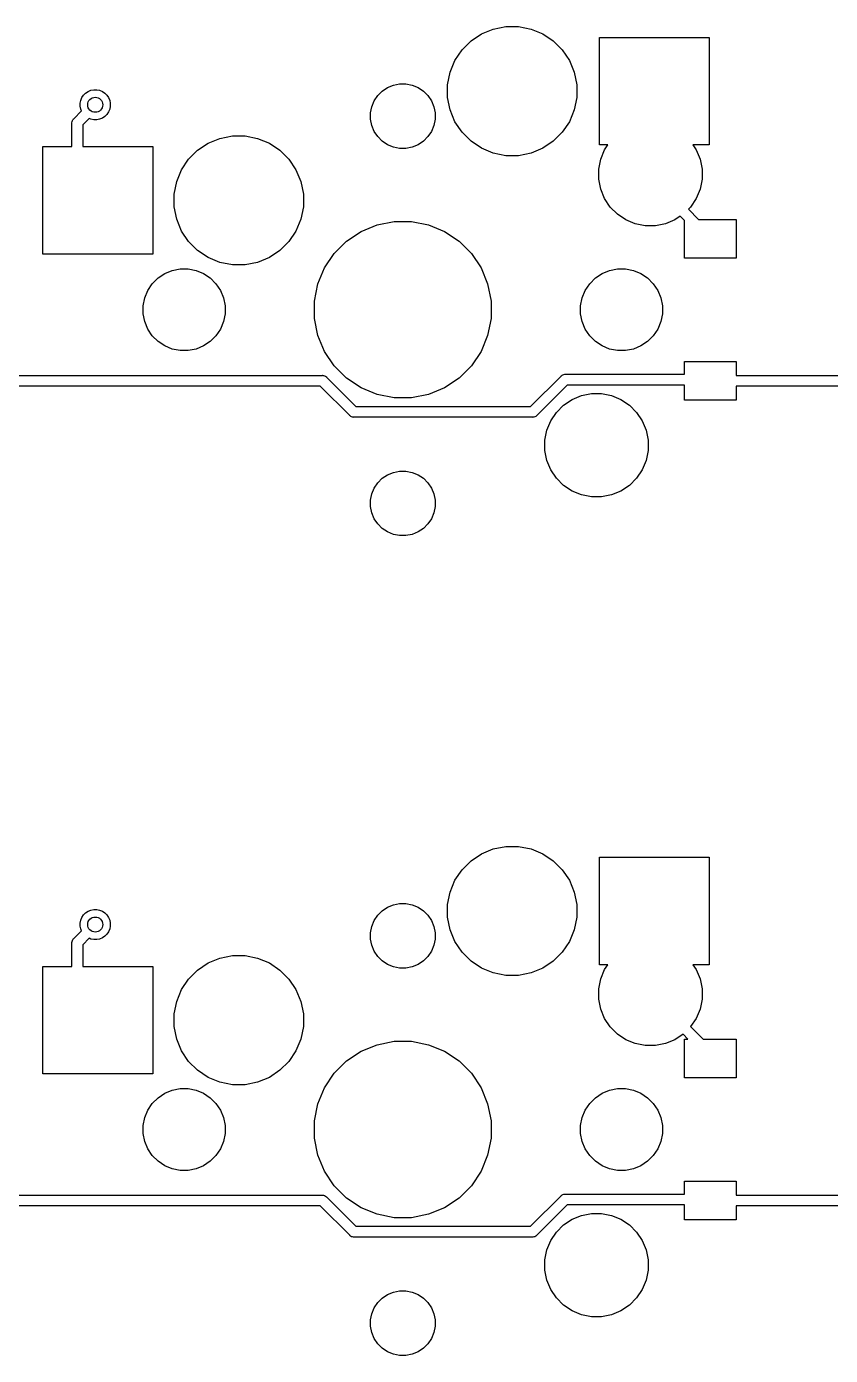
# Model space of a CAD drawing. Extents: x 109 to 185, y -151 to -34.
# Drawn here: x 127.79 to 146.46, y -106.85 to -75.97 of the extents above; entities that cross this region are included whole.
import ezdxf

# ---------------------------------------------------------------- set-up
doc = ezdxf.new("R2010")
doc.units = 0
doc.layers.add('BLACK', color=7, linetype='CONTINUOUS')

msp = doc.modelspace()

# ---------------------------------------------------------------- linework, layer by layer
at = {"layer": 'BLACK', "linetype": 'CONTINUOUS'}
for p, q in [((138.109, -76.3049), (138.354, -76.1407)), ((138.354, -76.1407), (138.627, -76.0276)), ((138.627, -76.0276), (138.917, -75.97)), ((138.917, -75.97), (139.213, -75.97)), ((139.213, -75.97), (139.503, -76.0276)), ((139.503, -76.0276), (139.776, -76.1407)), ((139.776, -76.1407), (140.021, -76.3049)), ((141.092, -78.72), (141.092, -76.22)), ((141.092, -76.22), (143.642, -76.22)), ((143.642, -76.22), (143.642, -78.72)), ((137.736, -76.7595), (137.9, -76.5138)), ((137.9, -76.5138), (138.109, -76.3049)), ((140.021, -76.3049), (140.23, -76.5138)), ((140.23, -76.5138), (140.394, -76.7595)), ((137.623, -77.0325), (137.736, -76.7595)), ((140.394, -76.7595), (140.507, -77.0325)), ((137.565, -77.3223), (137.623, -77.0325)), ((140.507, -77.0325), (140.565, -77.3223)), ((129.158, -77.5156), (129.215, -77.4773)), ((129.215, -77.4773), (129.279, -77.4509)), ((129.279, -77.4509), (129.347, -77.4375)), ((129.347, -77.4375), (129.416, -77.4375)), ((129.416, -77.4375), (129.483, -77.4509)), ((129.483, -77.4509), (129.547, -77.4773)), ((129.547, -77.4773), (129.604, -77.5156)), ((135.942, -77.5719), (136.047, -77.4674)), ((136.047, -77.4674), (136.17, -77.3854)), ((136.17, -77.3854), (136.306, -77.3288)), ((136.306, -77.3288), (136.451, -77.3)), ((136.451, -77.3), (136.599, -77.3)), ((136.599, -77.3), (136.744, -77.3288)), ((136.744, -77.3288), (136.88, -77.3854)), ((136.88, -77.3854), (137.003, -77.4674)), ((137.003, -77.4674), (137.108, -77.5719)), ((137.565, -77.6177), (137.565, -77.3223)), ((140.565, -77.3223), (140.565, -77.6177)), ((129.031, -77.753), (129.045, -77.6854)), ((129.031, -77.822), (129.031, -77.753)), ((129.045, -77.6854), (129.071, -77.6217)), ((129.071, -77.6217), (129.109, -77.5644)), ((129.109, -77.5644), (129.158, -77.5156)), ((129.604, -77.5156), (129.653, -77.5644)), ((129.653, -77.5644), (129.691, -77.6217)), ((129.691, -77.6217), (129.718, -77.6854)), ((129.718, -77.6854), (129.731, -77.753)), ((129.731, -77.753), (129.731, -77.822)), ((135.804, -77.8312), (135.86, -77.6947)), ((135.86, -77.6947), (135.942, -77.5719)), ((137.108, -77.5719), (137.19, -77.6947)), ((137.19, -77.6947), (137.246, -77.8312)), ((137.623, -77.9075), (137.565, -77.6177)), ((140.565, -77.6177), (140.507, -77.9075)), ((128.861, -78.134), (128.872, -78.1197)), ((128.872, -78.1197), (128.876, -78.1149)), ((128.872, -78.1197), (128.872, -78.1197)), ((128.876, -78.1149), (128.881, -78.111)), ((128.881, -78.111), (129.062, -77.9304)), ((129.045, -77.8896), (129.031, -77.822)), ((129.062, -77.9304), (129.045, -77.8896)), ((129.238, -78.1072), (129.09, -78.2555)), ((129.279, -78.124), (129.238, -78.1072)), ((129.347, -78.1375), (129.279, -78.124)), ((129.483, -78.124), (129.416, -78.1375)), ((129.547, -78.0977), (129.483, -78.124)), ((129.604, -78.0594), (129.547, -78.0977)), ((129.653, -78.0106), (129.604, -78.0594)), ((129.691, -77.9533), (129.653, -78.0106)), ((129.718, -77.8896), (129.691, -77.9533)), ((129.731, -77.822), (129.718, -77.8896)), ((135.775, -77.9761), (135.804, -77.8312)), ((135.775, -78.1239), (135.775, -77.9761)), ((135.804, -78.2688), (135.775, -78.1239)), ((137.246, -77.8312), (137.275, -77.9761)), ((137.275, -78.1239), (137.246, -78.2688)), ((137.275, -77.9761), (137.275, -78.1239)), ((137.736, -78.1805), (137.623, -77.9075)), ((140.507, -77.9075), (140.394, -78.1805)), ((128.839, -78.2037), (128.842, -78.1792)), ((128.84, -78.2099), (128.839, -78.2037)), ((128.84, -78.76), (128.84, -78.2099)), ((128.842, -78.1792), (128.849, -78.1557)), ((128.849, -78.1557), (128.861, -78.134)), ((129.09, -78.2555), (129.09, -78.76)), ((129.416, -78.1375), (129.347, -78.1375)), ((135.86, -78.4053), (135.804, -78.2688)), ((135.942, -78.5281), (135.86, -78.4053)), ((137.19, -78.4053), (137.108, -78.5281)), ((137.246, -78.2688), (137.19, -78.4053)), ((137.9, -78.4262), (137.736, -78.1805)), ((138.109, -78.6351), (137.9, -78.4262)), ((140.23, -78.4262), (140.021, -78.6351)), ((140.394, -78.1805), (140.23, -78.4262)), ((131.759, -78.8449), (132.004, -78.6807)), ((132.004, -78.6807), (132.277, -78.5676)), ((132.277, -78.5676), (132.567, -78.51)), ((132.567, -78.51), (132.863, -78.51)), ((132.863, -78.51), (133.153, -78.5676)), ((133.153, -78.5676), (133.426, -78.6807)), ((133.426, -78.6807), (133.671, -78.8449)), ((136.047, -78.6326), (135.942, -78.5281)), ((136.17, -78.7146), (136.047, -78.6326)), ((136.306, -78.7712), (136.17, -78.7146)), ((136.88, -78.7146), (136.744, -78.7712)), ((137.003, -78.6326), (136.88, -78.7146)), ((137.108, -78.5281), (137.003, -78.6326)), ((138.354, -78.7993), (138.109, -78.6351)), ((140.021, -78.6351), (139.776, -78.7993)), ((141.286, -78.72), (141.092, -78.72)), ((141.212, -78.8316), (141.286, -78.72)), ((143.642, -78.72), (143.264, -78.72)), ((143.264, -78.72), (143.338, -78.8316)), ((128.165, -81.26), (128.165, -78.76)), ((128.165, -78.76), (128.84, -78.76)), ((129.09, -78.76), (130.715, -78.76)), ((130.715, -78.76), (130.715, -81.26)), ((131.55, -79.0538), (131.759, -78.8449)), ((133.671, -78.8449), (133.88, -79.0538)), ((136.451, -78.8), (136.306, -78.7712)), ((136.599, -78.8), (136.451, -78.8)), ((136.744, -78.7712), (136.599, -78.8)), ((138.627, -78.9124), (138.354, -78.7993)), ((138.917, -78.97), (138.627, -78.9124)), ((139.213, -78.97), (138.917, -78.97)), ((139.503, -78.9124), (139.213, -78.97)), ((139.776, -78.7993), (139.503, -78.9124)), ((141.075, -79.2818), (141.121, -79.05)), ((141.121, -79.05), (141.212, -78.8316)), ((143.338, -78.8316), (143.429, -79.05)), ((143.429, -79.05), (143.475, -79.2818)), ((131.273, -79.5725), (131.386, -79.2995)), ((131.386, -79.2995), (131.55, -79.0538)), ((133.88, -79.0538), (134.044, -79.2995)), ((134.044, -79.2995), (134.157, -79.5725)), ((141.075, -79.5182), (141.075, -79.2818)), ((143.475, -79.2818), (143.475, -79.5182)), ((131.215, -79.8623), (131.273, -79.5725)), ((134.157, -79.5725), (134.215, -79.8623)), ((141.121, -79.75), (141.075, -79.5182)), ((143.475, -79.5182), (143.429, -79.75)), ((131.215, -80.1577), (131.215, -79.8623)), ((134.215, -79.8623), (134.215, -80.1577)), ((141.212, -79.9684), (141.121, -79.75)), ((141.343, -80.165), (141.212, -79.9684)), ((143.338, -79.9684), (143.207, -80.165)), ((143.429, -79.75), (143.338, -79.9684)), ((131.273, -80.4475), (131.215, -80.1577)), ((134.215, -80.1577), (134.157, -80.4475)), ((141.51, -80.3321), (141.343, -80.165)), ((143.207, -80.165), (143.159, -80.2133)), ((143.159, -80.2133), (143.396, -80.45)), ((131.386, -80.7205), (131.273, -80.4475)), ((134.157, -80.4475), (134.044, -80.7205)), ((135.554, -80.7333), (135.927, -80.5788)), ((135.927, -80.5788), (136.323, -80.5)), ((136.323, -80.5), (136.727, -80.5)), ((136.727, -80.5), (137.123, -80.5788)), ((137.123, -80.5788), (137.496, -80.7333)), ((141.707, -80.4634), (141.51, -80.3321)), ((141.925, -80.5539), (141.707, -80.4634)), ((142.157, -80.6), (141.925, -80.5539)), ((142.625, -80.5539), (142.393, -80.6)), ((142.843, -80.4634), (142.625, -80.5539)), ((142.97, -80.3785), (142.843, -80.4634)), ((143.069, -80.4768), (142.97, -80.3785)), ((143.069, -81.35), (143.069, -80.4768)), ((143.396, -80.45), (144.269, -80.45)), ((144.269, -80.45), (144.269, -81.35)), ((131.55, -80.9662), (131.386, -80.7205)), ((134.044, -80.7205), (133.88, -80.9662)), ((135.218, -80.9577), (135.554, -80.7333)), ((137.496, -80.7333), (137.832, -80.9577)), ((142.393, -80.6), (142.157, -80.6)), ((131.759, -81.1751), (131.55, -80.9662)), ((132.004, -81.3393), (131.759, -81.1751)), ((133.671, -81.1751), (133.426, -81.3393)), ((133.88, -80.9662), (133.671, -81.1751)), ((134.933, -81.2432), (135.218, -80.9577)), ((137.832, -80.9577), (138.117, -81.2432)), ((130.715, -81.26), (128.165, -81.26)), ((132.277, -81.4524), (132.004, -81.3393)), ((132.567, -81.51), (132.277, -81.4524)), ((132.863, -81.51), (132.567, -81.51)), ((133.153, -81.4524), (132.863, -81.51)), ((133.426, -81.3393), (133.153, -81.4524)), ((134.708, -81.579), (134.933, -81.2432)), ((138.117, -81.2432), (138.342, -81.579)), ((144.269, -81.35), (143.069, -81.35)), ((130.707, -81.9444), (130.839, -81.8121)), ((130.839, -81.8121), (130.995, -81.7081)), ((130.995, -81.7081), (131.168, -81.6365)), ((131.168, -81.6365), (131.351, -81.6)), ((131.351, -81.6), (131.539, -81.6)), ((131.539, -81.6), (131.722, -81.6365)), ((131.722, -81.6365), (131.895, -81.7081)), ((131.895, -81.7081), (132.051, -81.8121)), ((132.051, -81.8121), (132.183, -81.9444)), ((134.554, -81.952), (134.708, -81.579)), ((138.342, -81.579), (138.496, -81.952)), ((140.867, -81.9444), (140.999, -81.8121)), ((140.999, -81.8121), (141.155, -81.7081)), ((141.155, -81.7081), (141.328, -81.6365)), ((141.328, -81.6365), (141.511, -81.6)), ((141.511, -81.6), (141.699, -81.6)), ((141.699, -81.6), (141.882, -81.6365)), ((141.882, -81.6365), (142.055, -81.7081)), ((142.055, -81.7081), (142.211, -81.8121)), ((142.211, -81.8121), (142.343, -81.9444)), ((130.532, -82.2729), (130.603, -82.1)), ((130.603, -82.1), (130.707, -81.9444)), ((132.183, -81.9444), (132.287, -82.1)), ((132.287, -82.1), (132.358, -82.2729)), ((134.475, -82.3481), (134.554, -81.952)), ((138.496, -81.952), (138.575, -82.3481)), ((140.692, -82.2729), (140.763, -82.1)), ((140.763, -82.1), (140.867, -81.9444)), ((142.343, -81.9444), (142.447, -82.1)), ((142.447, -82.1), (142.518, -82.2729)), ((130.495, -82.4564), (130.532, -82.2729)), ((132.358, -82.2729), (132.395, -82.4564)), ((134.475, -82.7519), (134.475, -82.3481)), ((138.575, -82.3481), (138.575, -82.7519)), ((140.655, -82.4564), (140.692, -82.2729)), ((142.518, -82.2729), (142.555, -82.4564)), ((130.495, -82.6436), (130.495, -82.4564)), ((130.532, -82.8271), (130.495, -82.6436)), ((132.395, -82.6436), (132.358, -82.8271)), ((132.395, -82.4564), (132.395, -82.6436)), ((134.554, -83.148), (134.475, -82.7519)), ((138.575, -82.7519), (138.496, -83.148)), ((140.655, -82.6436), (140.655, -82.4564)), ((140.692, -82.8271), (140.655, -82.6436)), ((142.555, -82.6436), (142.518, -82.8271)), ((142.555, -82.4564), (142.555, -82.6436)), ((130.603, -83), (130.532, -82.8271)), ((130.707, -83.1556), (130.603, -83)), ((132.287, -83), (132.183, -83.1556)), ((132.358, -82.8271), (132.287, -83)), ((140.763, -83), (140.692, -82.8271)), ((140.867, -83.1556), (140.763, -83)), ((142.447, -83), (142.343, -83.1556)), ((142.518, -82.8271), (142.447, -83)), ((130.839, -83.2879), (130.707, -83.1556)), ((130.995, -83.3919), (130.839, -83.2879)), ((132.051, -83.2879), (131.895, -83.3919)), ((132.183, -83.1556), (132.051, -83.2879)), ((134.708, -83.521), (134.554, -83.148)), ((138.496, -83.148), (138.342, -83.521)), ((140.999, -83.2879), (140.867, -83.1556)), ((141.155, -83.3919), (140.999, -83.2879)), ((142.211, -83.2879), (142.055, -83.3919)), ((142.343, -83.1556), (142.211, -83.2879)), ((131.168, -83.4635), (130.995, -83.3919)), ((131.351, -83.5), (131.168, -83.4635)), ((131.539, -83.5), (131.351, -83.5)), ((131.722, -83.4635), (131.539, -83.5)), ((131.895, -83.3919), (131.722, -83.4635)), ((134.933, -83.8568), (134.708, -83.521)), ((138.342, -83.521), (138.117, -83.8568)), ((141.328, -83.4635), (141.155, -83.3919)), ((141.511, -83.5), (141.328, -83.4635)), ((141.699, -83.5), (141.511, -83.5)), ((141.882, -83.4635), (141.699, -83.5)), ((142.055, -83.3919), (141.882, -83.4635)), ((135.218, -84.1423), (134.933, -83.8568)), ((138.117, -83.8568), (137.832, -84.1423)), ((143.069, -84.05), (143.069, -83.75)), ((143.069, -83.75), (144.269, -83.75)), ((144.269, -83.75), (144.269, -84.075)), ((125.219, -84.075), (134.654, -84.075)), ((134.654, -84.075), (134.66, -84.0744)), ((134.66, -84.0744), (134.666, -84.075)), ((134.666, -84.075), (134.666, -84.075)), ((134.666, -84.075), (134.685, -84.0768)), ((134.685, -84.0768), (134.708, -84.084)), ((134.708, -84.084), (134.73, -84.0956)), ((134.73, -84.0956), (134.749, -84.1112)), ((134.749, -84.1112), (134.753, -84.116)), ((134.753, -84.116), (135.437, -84.8)), ((135.554, -84.3667), (135.218, -84.1423)), ((137.832, -84.1423), (137.496, -84.3667)), ((139.491, -84.8), (140.2, -84.0909)), ((140.345, -84.3), (139.636, -85.009)), ((140.2, -84.0909), (140.204, -84.0862)), ((140.204, -84.0862), (140.209, -84.0823)), ((140.209, -84.0823), (140.223, -84.0706)), ((140.223, -84.0706), (140.245, -84.059)), ((140.245, -84.059), (140.268, -84.0518)), ((140.268, -84.0518), (140.287, -84.05)), ((140.287, -84.05), (140.293, -84.0494)), ((140.287, -84.05), (140.287, -84.05)), ((140.293, -84.0494), (140.299, -84.05)), ((140.299, -84.05), (143.069, -84.05)), ((143.069, -84.3), (140.345, -84.3)), ((143.069, -84.65), (143.069, -84.3)), ((144.269, -84.075), (153.704, -84.075)), ((134.608, -84.325), (125.219, -84.325)), ((135.292, -85.0091), (134.608, -84.325)), ((135.927, -84.5212), (135.554, -84.3667)), ((136.323, -84.6), (135.927, -84.5212)), ((136.727, -84.6), (136.323, -84.6)), ((137.123, -84.5212), (136.727, -84.6)), ((137.496, -84.3667), (137.123, -84.5212)), ((140.457, -84.6366), (140.675, -84.5461)), ((140.675, -84.5461), (140.907, -84.5)), ((140.907, -84.5), (141.143, -84.5)), ((141.143, -84.5), (141.375, -84.5461)), ((141.375, -84.5461), (141.593, -84.6366)), ((153.658, -84.325), (144.269, -84.325)), ((144.269, -84.325), (144.269, -84.65)), ((135.437, -84.8), (139.491, -84.8)), ((140.093, -84.935), (140.26, -84.7679)), ((140.26, -84.7679), (140.457, -84.6366)), ((141.593, -84.6366), (141.79, -84.7679)), ((141.79, -84.7679), (141.957, -84.935)), ((144.269, -84.65), (143.069, -84.65)), ((135.296, -85.0138), (135.292, -85.0091)), ((135.301, -85.0177), (135.296, -85.0138)), ((135.312, -85.0265), (135.301, -85.0177)), ((135.301, -85.0177), (135.301, -85.0177)), ((135.315, -85.0294), (135.312, -85.0265)), ((135.337, -85.041), (135.315, -85.0294)), ((135.36, -85.0482), (135.337, -85.041)), ((135.379, -85.05), (135.36, -85.0482)), ((135.385, -85.0506), (135.379, -85.05)), ((135.379, -85.05), (135.379, -85.05)), ((135.391, -85.05), (135.385, -85.0506)), ((139.537, -85.05), (135.391, -85.05)), ((139.543, -85.0506), (139.537, -85.05)), ((139.549, -85.05), (139.543, -85.0506)), ((139.568, -85.0482), (139.549, -85.05)), ((139.549, -85.05), (139.549, -85.05)), ((139.591, -85.041), (139.568, -85.0482)), ((139.613, -85.0294), (139.591, -85.041)), ((139.632, -85.0138), (139.613, -85.0294)), ((139.636, -85.009), (139.632, -85.0138)), ((139.871, -85.35), (139.962, -85.1316)), ((139.962, -85.1316), (140.093, -84.935)), ((141.957, -84.935), (142.088, -85.1316)), ((142.088, -85.1316), (142.179, -85.35)), ((139.825, -85.5818), (139.871, -85.35)), ((142.179, -85.35), (142.225, -85.5818)), ((139.825, -85.8182), (139.825, -85.5818)), ((139.871, -86.05), (139.825, -85.8182)), ((142.225, -85.8182), (142.179, -86.05)), ((142.225, -85.5818), (142.225, -85.8182)), ((139.962, -86.2684), (139.871, -86.05)), ((142.179, -86.05), (142.088, -86.2684)), ((136.047, -86.4674), (136.17, -86.3854)), ((136.17, -86.3854), (136.306, -86.3288)), ((136.306, -86.3288), (136.451, -86.3)), ((136.451, -86.3), (136.599, -86.3)), ((136.599, -86.3), (136.744, -86.3288)), ((136.744, -86.3288), (136.88, -86.3854)), ((136.88, -86.3854), (137.003, -86.4674)), ((140.093, -86.465), (139.962, -86.2684)), ((142.088, -86.2684), (141.957, -86.465)), ((135.804, -86.8312), (135.86, -86.6947)), ((135.86, -86.6947), (135.942, -86.5719)), ((135.942, -86.5719), (136.047, -86.4674)), ((137.003, -86.4674), (137.108, -86.5719)), ((137.108, -86.5719), (137.19, -86.6947)), ((137.19, -86.6947), (137.246, -86.8312)), ((140.26, -86.6321), (140.093, -86.465)), ((140.457, -86.7634), (140.26, -86.6321)), ((140.675, -86.8539), (140.457, -86.7634)), ((141.593, -86.7634), (141.375, -86.8539)), ((141.79, -86.6321), (141.593, -86.7634)), ((141.957, -86.465), (141.79, -86.6321)), ((135.775, -86.9761), (135.804, -86.8312)), ((135.775, -87.1239), (135.775, -86.9761)), ((137.246, -86.8312), (137.275, -86.9761)), ((137.275, -86.9761), (137.275, -87.1239)), ((140.907, -86.9), (140.675, -86.8539)), ((141.143, -86.9), (140.907, -86.9)), ((141.375, -86.8539), (141.143, -86.9)), ((135.804, -87.2688), (135.775, -87.1239)), ((135.86, -87.4053), (135.804, -87.2688)), ((137.246, -87.2688), (137.19, -87.4053)), ((137.275, -87.1239), (137.246, -87.2688)), ((135.942, -87.5281), (135.86, -87.4053)), ((136.047, -87.6326), (135.942, -87.5281)), ((136.17, -87.7146), (136.047, -87.6326)), ((137.003, -87.6326), (136.88, -87.7146)), ((137.108, -87.5281), (137.003, -87.6326)), ((137.19, -87.4053), (137.108, -87.5281)), ((136.306, -87.7712), (136.17, -87.7146)), ((136.451, -87.8), (136.306, -87.7712)), ((136.599, -87.8), (136.451, -87.8)), ((136.744, -87.7712), (136.599, -87.8)), ((136.88, -87.7146), (136.744, -87.7712)), ((138.354, -95.1907), (138.627, -95.0776)), ((138.627, -95.0776), (138.917, -95.02)), ((138.917, -95.02), (139.213, -95.02)), ((139.213, -95.02), (139.503, -95.0776)), ((139.503, -95.0776), (139.776, -95.1907)), ((137.9, -95.5638), (138.109, -95.3549)), ((138.109, -95.3549), (138.354, -95.1907)), ((139.776, -95.1907), (140.021, -95.3549)), ((140.021, -95.3549), (140.23, -95.5638)), ((141.092, -97.77), (141.092, -95.27)), ((141.092, -95.27), (143.642, -95.27)), ((143.642, -95.27), (143.642, -97.77)), ((137.736, -95.8095), (137.9, -95.5638)), ((140.23, -95.5638), (140.394, -95.8095)), ((137.623, -96.0825), (137.736, -95.8095)), ((140.394, -95.8095), (140.507, -96.0825)), ((137.565, -96.3723), (137.623, -96.0825)), ((140.507, -96.0825), (140.565, -96.3723)), ((129.071, -96.6717), (129.109, -96.6144)), ((129.109, -96.6144), (129.158, -96.5656)), ((129.158, -96.5656), (129.215, -96.5273)), ((129.215, -96.5273), (129.279, -96.5009)), ((129.279, -96.5009), (129.347, -96.4875)), ((129.347, -96.4875), (129.416, -96.4875)), ((129.416, -96.4875), (129.483, -96.5009)), ((129.483, -96.5009), (129.547, -96.5273)), ((129.547, -96.5273), (129.604, -96.5656)), ((129.604, -96.5656), (129.653, -96.6144)), ((129.653, -96.6144), (129.691, -96.6717)), ((135.86, -96.7447), (135.942, -96.6219)), ((135.942, -96.6219), (136.047, -96.5174)), ((136.047, -96.5174), (136.17, -96.4354)), ((136.17, -96.4354), (136.306, -96.3788)), ((136.306, -96.3788), (136.451, -96.35)), ((136.451, -96.35), (136.599, -96.35)), ((136.599, -96.35), (136.744, -96.3788)), ((136.744, -96.3788), (136.88, -96.4354)), ((136.88, -96.4354), (137.003, -96.5174)), ((137.003, -96.5174), (137.108, -96.6219)), ((137.108, -96.6219), (137.19, -96.7447)), ((137.565, -96.6677), (137.565, -96.3723)), ((140.565, -96.3723), (140.565, -96.6677)), ((129.031, -96.803), (129.045, -96.7354)), ((129.031, -96.872), (129.031, -96.803)), ((129.045, -96.9396), (129.031, -96.872)), ((129.045, -96.7354), (129.071, -96.6717)), ((129.062, -96.9804), (129.045, -96.9396)), ((129.691, -96.6717), (129.718, -96.7354)), ((129.718, -96.9396), (129.691, -97.0033)), ((129.718, -96.7354), (129.731, -96.803)), ((129.731, -96.872), (129.718, -96.9396)), ((129.731, -96.803), (129.731, -96.872)), ((135.775, -97.0261), (135.804, -96.8812)), ((135.804, -96.8812), (135.86, -96.7447)), ((137.19, -96.7447), (137.246, -96.8812)), ((137.246, -96.8812), (137.275, -97.0261)), ((137.623, -96.9575), (137.565, -96.6677)), ((137.736, -97.2305), (137.623, -96.9575)), ((140.507, -96.9575), (140.394, -97.2305)), ((140.565, -96.6677), (140.507, -96.9575)), ((128.839, -97.2537), (128.842, -97.2292)), ((128.84, -97.2599), (128.839, -97.2537)), ((128.84, -97.81), (128.84, -97.2599)), ((128.842, -97.2292), (128.849, -97.2057)), ((128.849, -97.2057), (128.861, -97.184)), ((128.861, -97.184), (128.872, -97.1697)), ((128.872, -97.1697), (128.876, -97.1649)), ((128.872, -97.1697), (128.872, -97.1697)), ((128.876, -97.1649), (128.881, -97.161)), ((128.881, -97.161), (129.062, -96.9804)), ((129.238, -97.1572), (129.09, -97.3055)), ((129.279, -97.174), (129.238, -97.1572)), ((129.347, -97.1875), (129.279, -97.174)), ((129.416, -97.1875), (129.347, -97.1875)), ((129.483, -97.174), (129.416, -97.1875)), ((129.547, -97.1477), (129.483, -97.174)), ((129.604, -97.1094), (129.547, -97.1477)), ((129.653, -97.0606), (129.604, -97.1094)), ((129.691, -97.0033), (129.653, -97.0606)), ((135.775, -97.1739), (135.775, -97.0261)), ((135.804, -97.3188), (135.775, -97.1739)), ((137.275, -97.1739), (137.246, -97.3188)), ((137.275, -97.0261), (137.275, -97.1739)), ((137.9, -97.4762), (137.736, -97.2305)), ((140.394, -97.2305), (140.23, -97.4762)), ((129.09, -97.3055), (129.09, -97.81)), ((132.277, -97.6176), (132.567, -97.56)), ((132.567, -97.56), (132.863, -97.56)), ((132.863, -97.56), (133.153, -97.6176)), ((135.86, -97.4553), (135.804, -97.3188)), ((135.942, -97.5781), (135.86, -97.4553)), ((136.047, -97.6826), (135.942, -97.5781)), ((137.108, -97.5781), (137.003, -97.6826)), ((137.19, -97.4553), (137.108, -97.5781)), ((137.246, -97.3188), (137.19, -97.4553)), ((138.109, -97.6851), (137.9, -97.4762)), ((140.23, -97.4762), (140.021, -97.6851)), ((128.165, -100.31), (128.165, -97.81)), ((128.165, -97.81), (128.84, -97.81)), ((129.09, -97.81), (130.715, -97.81)), ((130.715, -97.81), (130.715, -100.31)), ((131.759, -97.8949), (132.004, -97.7307)), ((132.004, -97.7307), (132.277, -97.6176)), ((133.153, -97.6176), (133.426, -97.7307)), ((133.426, -97.7307), (133.671, -97.8949)), ((136.17, -97.7646), (136.047, -97.6826)), ((136.306, -97.8212), (136.17, -97.7646)), ((136.451, -97.85), (136.306, -97.8212)), ((136.599, -97.85), (136.451, -97.85)), ((136.744, -97.8212), (136.599, -97.85)), ((136.88, -97.7646), (136.744, -97.8212)), ((137.003, -97.6826), (136.88, -97.7646)), ((138.354, -97.8493), (138.109, -97.6851)), ((138.627, -97.9624), (138.354, -97.8493)), ((139.776, -97.8493), (139.503, -97.9624)), ((140.021, -97.6851), (139.776, -97.8493)), ((141.286, -97.77), (141.092, -97.77)), ((141.121, -98.1), (141.212, -97.8816)), ((141.212, -97.8816), (141.286, -97.77)), ((143.642, -97.77), (143.264, -97.77)), ((143.264, -97.77), (143.338, -97.8816)), ((143.338, -97.8816), (143.429, -98.1)), ((131.386, -98.3495), (131.55, -98.1038)), ((131.55, -98.1038), (131.759, -97.8949)), ((133.671, -97.8949), (133.88, -98.1038)), ((133.88, -98.1038), (134.044, -98.3495)), ((138.917, -98.02), (138.627, -97.9624)), ((139.213, -98.02), (138.917, -98.02)), ((139.503, -97.9624), (139.213, -98.02)), ((141.075, -98.3318), (141.121, -98.1)), ((143.429, -98.1), (143.475, -98.3318)), ((131.273, -98.6225), (131.386, -98.3495)), ((134.044, -98.3495), (134.157, -98.6225)), ((141.075, -98.5682), (141.075, -98.3318)), ((143.475, -98.3318), (143.475, -98.5682)), ((131.215, -98.9123), (131.273, -98.6225)), ((134.157, -98.6225), (134.215, -98.9123)), ((141.121, -98.8), (141.075, -98.5682)), ((141.212, -99.0184), (141.121, -98.8)), ((143.429, -98.8), (143.338, -99.0184)), ((143.475, -98.5682), (143.429, -98.8)), ((131.215, -99.2077), (131.215, -98.9123)), ((134.215, -98.9123), (134.215, -99.2077)), ((141.343, -99.215), (141.212, -99.0184)), ((143.338, -99.0184), (143.211, -99.2092)), ((131.273, -99.4975), (131.215, -99.2077)), ((134.215, -99.2077), (134.157, -99.4975)), ((141.51, -99.3821), (141.343, -99.215)), ((141.707, -99.5134), (141.51, -99.3821)), ((143.034, -99.386), (142.843, -99.5134)), ((143.148, -99.5), (143.034, -99.386)), ((143.211, -99.2092), (143.502, -99.5)), ((131.386, -99.7705), (131.273, -99.4975)), ((134.157, -99.4975), (134.044, -99.7705)), ((135.554, -99.7833), (135.927, -99.6288)), ((135.927, -99.6288), (136.323, -99.55)), ((136.323, -99.55), (136.727, -99.55)), ((136.727, -99.55), (137.123, -99.6288)), ((137.123, -99.6288), (137.496, -99.7833)), ((141.925, -99.6039), (141.707, -99.5134)), ((142.157, -99.65), (141.925, -99.6039)), ((142.393, -99.65), (142.157, -99.65)), ((142.625, -99.6039), (142.393, -99.65)), ((142.843, -99.5134), (142.625, -99.6039)), ((143.069, -100.4), (143.069, -99.5)), ((143.069, -99.5), (143.148, -99.5)), ((143.502, -99.5), (144.269, -99.5)), ((144.269, -99.5), (144.269, -100.4)), ((131.55, -100.016), (131.386, -99.7705)), ((131.759, -100.225), (131.55, -100.016)), ((133.88, -100.016), (133.671, -100.225)), ((134.044, -99.7705), (133.88, -100.016)), ((134.933, -100.293), (135.218, -100.008)), ((135.218, -100.008), (135.554, -99.7833)), ((137.496, -99.7833), (137.832, -100.008)), ((137.832, -100.008), (138.117, -100.293)), ((130.715, -100.31), (128.165, -100.31)), ((132.004, -100.389), (131.759, -100.225)), ((133.671, -100.225), (133.426, -100.389)), ((134.708, -100.629), (134.933, -100.293)), ((138.117, -100.293), (138.342, -100.629)), ((131.168, -100.687), (131.351, -100.65)), ((131.351, -100.65), (131.539, -100.65)), ((131.539, -100.65), (131.722, -100.687)), ((132.277, -100.502), (132.004, -100.389)), ((132.567, -100.56), (132.277, -100.502)), ((132.863, -100.56), (132.567, -100.56)), ((133.153, -100.502), (132.863, -100.56)), ((133.426, -100.389), (133.153, -100.502)), ((134.554, -101.002), (134.708, -100.629)), ((138.342, -100.629), (138.496, -101.002)), ((141.328, -100.687), (141.511, -100.65)), ((141.511, -100.65), (141.699, -100.65)), ((141.699, -100.65), (141.882, -100.687)), ((144.269, -100.4), (143.069, -100.4)), ((130.707, -100.994), (130.839, -100.862)), ((130.839, -100.862), (130.995, -100.758)), ((130.995, -100.758), (131.168, -100.687)), ((131.722, -100.687), (131.895, -100.758)), ((131.895, -100.758), (132.051, -100.862)), ((132.051, -100.862), (132.183, -100.994)), ((140.867, -100.994), (140.999, -100.862)), ((140.999, -100.862), (141.155, -100.758)), ((141.155, -100.758), (141.328, -100.687)), ((141.882, -100.687), (142.055, -100.758)), ((142.055, -100.758), (142.211, -100.862)), ((142.211, -100.862), (142.343, -100.994)), ((130.532, -101.323), (130.603, -101.15)), ((130.603, -101.15), (130.707, -100.994)), ((132.183, -100.994), (132.287, -101.15)), ((132.287, -101.15), (132.358, -101.323)), ((134.475, -101.398), (134.554, -101.002)), ((138.496, -101.002), (138.575, -101.398)), ((140.692, -101.323), (140.763, -101.15)), ((140.763, -101.15), (140.867, -100.994)), ((142.343, -100.994), (142.447, -101.15)), ((142.447, -101.15), (142.518, -101.323)), ((130.495, -101.506), (130.532, -101.323)), ((130.495, -101.694), (130.495, -101.506)), ((132.358, -101.323), (132.395, -101.506)), ((132.395, -101.506), (132.395, -101.694)), ((134.475, -101.802), (134.475, -101.398)), ((138.575, -101.398), (138.575, -101.802)), ((140.655, -101.506), (140.692, -101.323)), ((140.655, -101.694), (140.655, -101.506)), ((142.518, -101.323), (142.555, -101.506)), ((142.555, -101.506), (142.555, -101.694)), ((130.532, -101.877), (130.495, -101.694)), ((130.603, -102.05), (130.532, -101.877)), ((132.358, -101.877), (132.287, -102.05)), ((132.395, -101.694), (132.358, -101.877)), ((134.554, -102.198), (134.475, -101.802)), ((138.575, -101.802), (138.496, -102.198)), ((140.692, -101.877), (140.655, -101.694)), ((140.763, -102.05), (140.692, -101.877)), ((142.518, -101.877), (142.447, -102.05)), ((142.555, -101.694), (142.518, -101.877)), ((130.707, -102.206), (130.603, -102.05)), ((130.839, -102.338), (130.707, -102.206)), ((132.183, -102.206), (132.051, -102.338)), ((132.287, -102.05), (132.183, -102.206)), ((134.708, -102.571), (134.554, -102.198)), ((138.496, -102.198), (138.342, -102.571)), ((140.867, -102.206), (140.763, -102.05)), ((140.999, -102.338), (140.867, -102.206)), ((142.343, -102.206), (142.211, -102.338)), ((142.447, -102.05), (142.343, -102.206)), ((130.995, -102.442), (130.839, -102.338)), ((131.168, -102.513), (130.995, -102.442)), ((131.351, -102.55), (131.168, -102.513)), ((131.722, -102.513), (131.539, -102.55)), ((131.895, -102.442), (131.722, -102.513)), ((132.051, -102.338), (131.895, -102.442)), ((141.155, -102.442), (140.999, -102.338)), ((141.328, -102.513), (141.155, -102.442)), ((141.511, -102.55), (141.328, -102.513)), ((141.882, -102.513), (141.699, -102.55)), ((142.055, -102.442), (141.882, -102.513)), ((142.211, -102.338), (142.055, -102.442)), ((131.539, -102.55), (131.351, -102.55)), ((134.933, -102.907), (134.708, -102.571)), ((138.342, -102.571), (138.117, -102.907)), ((141.699, -102.55), (141.511, -102.55)), ((143.069, -103.1), (143.069, -102.8)), ((143.069, -102.8), (144.269, -102.8)), ((144.269, -102.8), (144.269, -103.125)), ((125.219, -103.125), (134.654, -103.125)), ((134.654, -103.125), (134.66, -103.124)), ((134.66, -103.124), (134.666, -103.125)), ((134.666, -103.125), (134.666, -103.125)), ((134.666, -103.125), (134.685, -103.127)), ((134.685, -103.127), (134.708, -103.134)), ((134.708, -103.134), (134.73, -103.146)), ((135.218, -103.192), (134.933, -102.907)), ((138.117, -102.907), (137.832, -103.192)), ((140.2, -103.141), (140.204, -103.136)), ((140.204, -103.136), (140.209, -103.132)), ((140.209, -103.132), (140.223, -103.121)), ((140.223, -103.121), (140.245, -103.109)), ((140.245, -103.109), (140.268, -103.102)), ((140.268, -103.102), (140.287, -103.1)), ((140.287, -103.1), (140.293, -103.099)), ((140.287, -103.1), (140.287, -103.1)), ((140.293, -103.099), (140.299, -103.1)), ((140.299, -103.1), (143.069, -103.1)), ((144.269, -103.125), (153.704, -103.125)), ((134.608, -103.375), (125.219, -103.375)), ((135.292, -104.059), (134.608, -103.375)), ((134.73, -103.146), (134.749, -103.161)), ((134.749, -103.161), (134.753, -103.166)), ((134.753, -103.166), (135.437, -103.85)), ((135.554, -103.417), (135.218, -103.192)), ((135.927, -103.571), (135.554, -103.417)), ((137.496, -103.417), (137.123, -103.571)), ((137.832, -103.192), (137.496, -103.417)), ((139.491, -103.85), (140.2, -103.141)), ((140.345, -103.35), (139.636, -104.059)), ((143.069, -103.35), (140.345, -103.35)), ((143.069, -103.7), (143.069, -103.35)), ((153.658, -103.375), (144.269, -103.375)), ((144.269, -103.375), (144.269, -103.7)), ((136.323, -103.65), (135.927, -103.571)), ((136.727, -103.65), (136.323, -103.65)), ((137.123, -103.571), (136.727, -103.65)), ((140.26, -103.818), (140.457, -103.687)), ((140.457, -103.687), (140.675, -103.596)), ((140.675, -103.596), (140.907, -103.55)), ((140.907, -103.55), (141.143, -103.55)), ((141.143, -103.55), (141.375, -103.596)), ((141.375, -103.596), (141.593, -103.687)), ((141.593, -103.687), (141.79, -103.818)), ((144.269, -103.7), (143.069, -103.7)), ((135.296, -104.064), (135.292, -104.059)), ((135.301, -104.068), (135.296, -104.064)), ((135.437, -103.85), (139.491, -103.85)), ((139.632, -104.064), (139.613, -104.079)), ((139.636, -104.059), (139.632, -104.064)), ((139.962, -104.182), (140.093, -103.985)), ((140.093, -103.985), (140.26, -103.818)), ((141.79, -103.818), (141.957, -103.985)), ((141.957, -103.985), (142.088, -104.182)), ((135.313, -104.077), (135.301, -104.068)), ((135.301, -104.068), (135.301, -104.068)), ((135.315, -104.079), (135.313, -104.077)), ((135.337, -104.091), (135.315, -104.079)), ((135.36, -104.098), (135.337, -104.091)), ((135.379, -104.1), (135.36, -104.098)), ((135.385, -104.101), (135.379, -104.1)), ((135.379, -104.1), (135.379, -104.1)), ((135.391, -104.1), (135.385, -104.101)), ((139.537, -104.1), (135.391, -104.1)), ((139.543, -104.101), (139.537, -104.1)), ((139.549, -104.1), (139.543, -104.101)), ((139.568, -104.098), (139.549, -104.1)), ((139.549, -104.1), (139.549, -104.1)), ((139.591, -104.091), (139.568, -104.098)), ((139.613, -104.079), (139.591, -104.091)), ((139.871, -104.4), (139.962, -104.182)), ((142.088, -104.182), (142.179, -104.4)), ((139.825, -104.632), (139.871, -104.4)), ((139.825, -104.868), (139.825, -104.632)), ((142.179, -104.4), (142.225, -104.632)), ((142.225, -104.632), (142.225, -104.868)), ((139.871, -105.1), (139.825, -104.868)), ((142.225, -104.868), (142.179, -105.1)), ((139.962, -105.318), (139.871, -105.1)), ((142.179, -105.1), (142.088, -105.318)), ((135.942, -105.622), (136.047, -105.517)), ((136.047, -105.517), (136.17, -105.435)), ((136.17, -105.435), (136.306, -105.379)), ((136.306, -105.379), (136.451, -105.35)), ((136.451, -105.35), (136.599, -105.35)), ((136.599, -105.35), (136.744, -105.379)), ((136.744, -105.379), (136.88, -105.435)), ((136.88, -105.435), (137.003, -105.517)), ((137.003, -105.517), (137.108, -105.622)), ((140.093, -105.515), (139.962, -105.318)), ((140.26, -105.682), (140.093, -105.515)), ((141.957, -105.515), (141.79, -105.682)), ((142.088, -105.318), (141.957, -105.515)), ((135.775, -106.026), (135.804, -105.881)), ((135.804, -105.881), (135.86, -105.745)), ((135.86, -105.745), (135.942, -105.622)), ((137.108, -105.622), (137.19, -105.745)), ((137.19, -105.745), (137.246, -105.881)), ((137.246, -105.881), (137.275, -106.026)), ((140.457, -105.813), (140.26, -105.682)), ((140.675, -105.904), (140.457, -105.813)), ((140.907, -105.95), (140.675, -105.904)), ((141.375, -105.904), (141.143, -105.95)), ((141.593, -105.813), (141.375, -105.904)), ((141.79, -105.682), (141.593, -105.813)), ((135.775, -106.174), (135.775, -106.026)), ((135.804, -106.319), (135.775, -106.174)), ((137.275, -106.174), (137.246, -106.319)), ((137.275, -106.026), (137.275, -106.174)), ((141.143, -105.95), (140.907, -105.95)), ((135.86, -106.455), (135.804, -106.319)), ((135.942, -106.578), (135.86, -106.455)), ((137.19, -106.455), (137.108, -106.578)), ((137.246, -106.319), (137.19, -106.455)), ((136.047, -106.683), (135.942, -106.578)), ((136.17, -106.765), (136.047, -106.683)), ((136.306, -106.821), (136.17, -106.765)), ((136.451, -106.85), (136.306, -106.821)), ((136.744, -106.821), (136.599, -106.85)), ((136.88, -106.765), (136.744, -106.821)), ((137.003, -106.683), (136.88, -106.765)), ((137.108, -106.578), (137.003, -106.683)), ((136.599, -106.85), (136.451, -106.85))]:
    msp.add_line(p, q, dxfattribs=at)
at = {"layer": 'BLACK'}
for centre in [(129.381, -77.7875), (129.381, -96.8375)]:
    msp.add_circle(centre, 0.175, dxfattribs=at)

doc.saveas('drawing.dxf')
